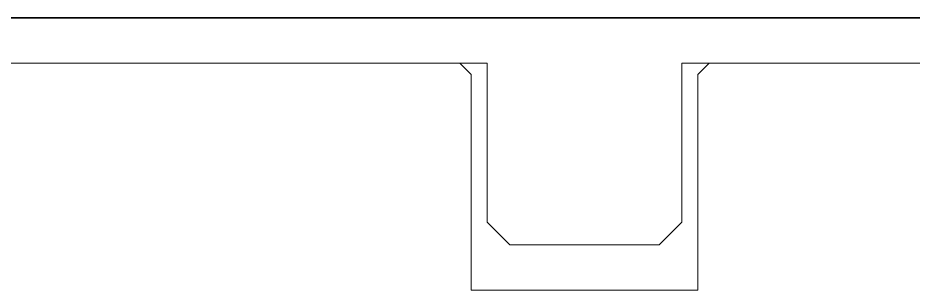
# Model space of a CAD drawing. Header units: metres. Extents: x 0.003 to 0.843, y 0.003 to 0.597.
# Drawn here: x 0.39146 to 0.39225, y 0.163757 to 0.163997 of the extents above; entities that cross this region are included whole.
import ezdxf

# ---------------------------------------------------------------- set-up
doc = ezdxf.new("R2010")
doc.units = ezdxf.units.M
doc.linetypes.add('AUSGEZOGEN', pattern=[0])
doc.linetypes.add('STRICHPUNKT', pattern=[25.4, 12.7, -6.35, 0, -6.35])
doc.layers.add('Fenster', color=7, linetype='AUSGEZOGEN', lineweight=18)
doc.layers.add('Wand Beton bewehrt', color=7, linetype='AUSGEZOGEN', lineweight=35)

msp = doc.modelspace()

# ---------------------------------------------------------------- linework, layer by layer
at = {"layer": 'Fenster', "color": 7, "linetype": 'AUSGEZOGEN', "lineweight": 13}
for p, q in [((0.3918739881972781, 0.1639573672809238), (0.3913799882083205, 0.1639573664216582)), ((0.3918499881978145, 0.1639573672391421), (0.3918599882149849, 0.1639473672565787)), ((0.3918739884407944, 0.1638173672840535), (0.3918739881972781, 0.1639573672809238)), ((0.3926999881788142, 0.1639573687176717), (0.3920459881934332, 0.1639573675801012)), ((0.3920459881934332, 0.1639573675801012), (0.3920459884369498, 0.163817367583231)), ((0.3920599882105142, 0.1639473676046765), (0.3920699881928968, 0.163957367621847)), ((0.3918599882149849, 0.1639473672565787), (0.3918599885454718, 0.1637573672610429)), ((0.3920599885410011, 0.1637573676089237), (0.3920599882105142, 0.1639473676046765)), ((0.3918939884751355, 0.1637973673192883), (0.3918739884407944, 0.1638173672840535)), ((0.3920459884369498, 0.163817367583231), (0.3920259884721849, 0.1637973675488898)), ((0.3920259884721849, 0.1637973675488898), (0.3918939884751355, 0.1637973673192883)), ((0.3918599885454718, 0.1637573672610429), (0.3920599885410011, 0.1637573676089237))]:
    msp.add_line(p, q, dxfattribs=at)
at = {"layer": 'Wand Beton bewehrt', "color": 180, "linetype": 'STRICHPUNKT', "lineweight": 35}
msp.add_line((0.4558599898777907, 0.1639973633864183), (0.3899599913507703, 0.1639973633864183), dxfattribs=at)

doc.saveas('drawing.dxf')
